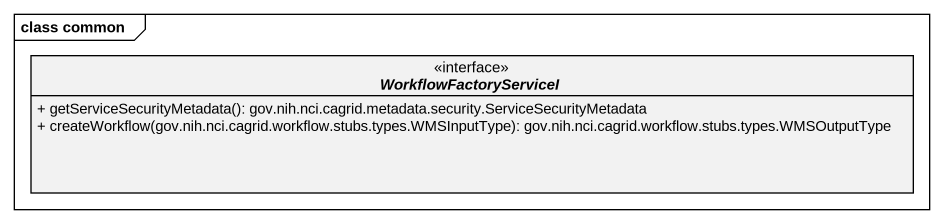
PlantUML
@startuml
mainframe class common
hide circle
hide empty members
skinparam classAttributeIconSize 0
interface WorkflowFactoryServiceI <<interface>> {
  + getServiceSecurityMetadata(): gov.nih.nci.cagrid.metadata.security.ServiceSecurityMetadata
  + createWorkflow(gov.nih.nci.cagrid.workflow.stubs.types.WMSInputType): gov.nih.nci.cagrid.workflow.stubs.types.WMSOutputType
}
@enduml
